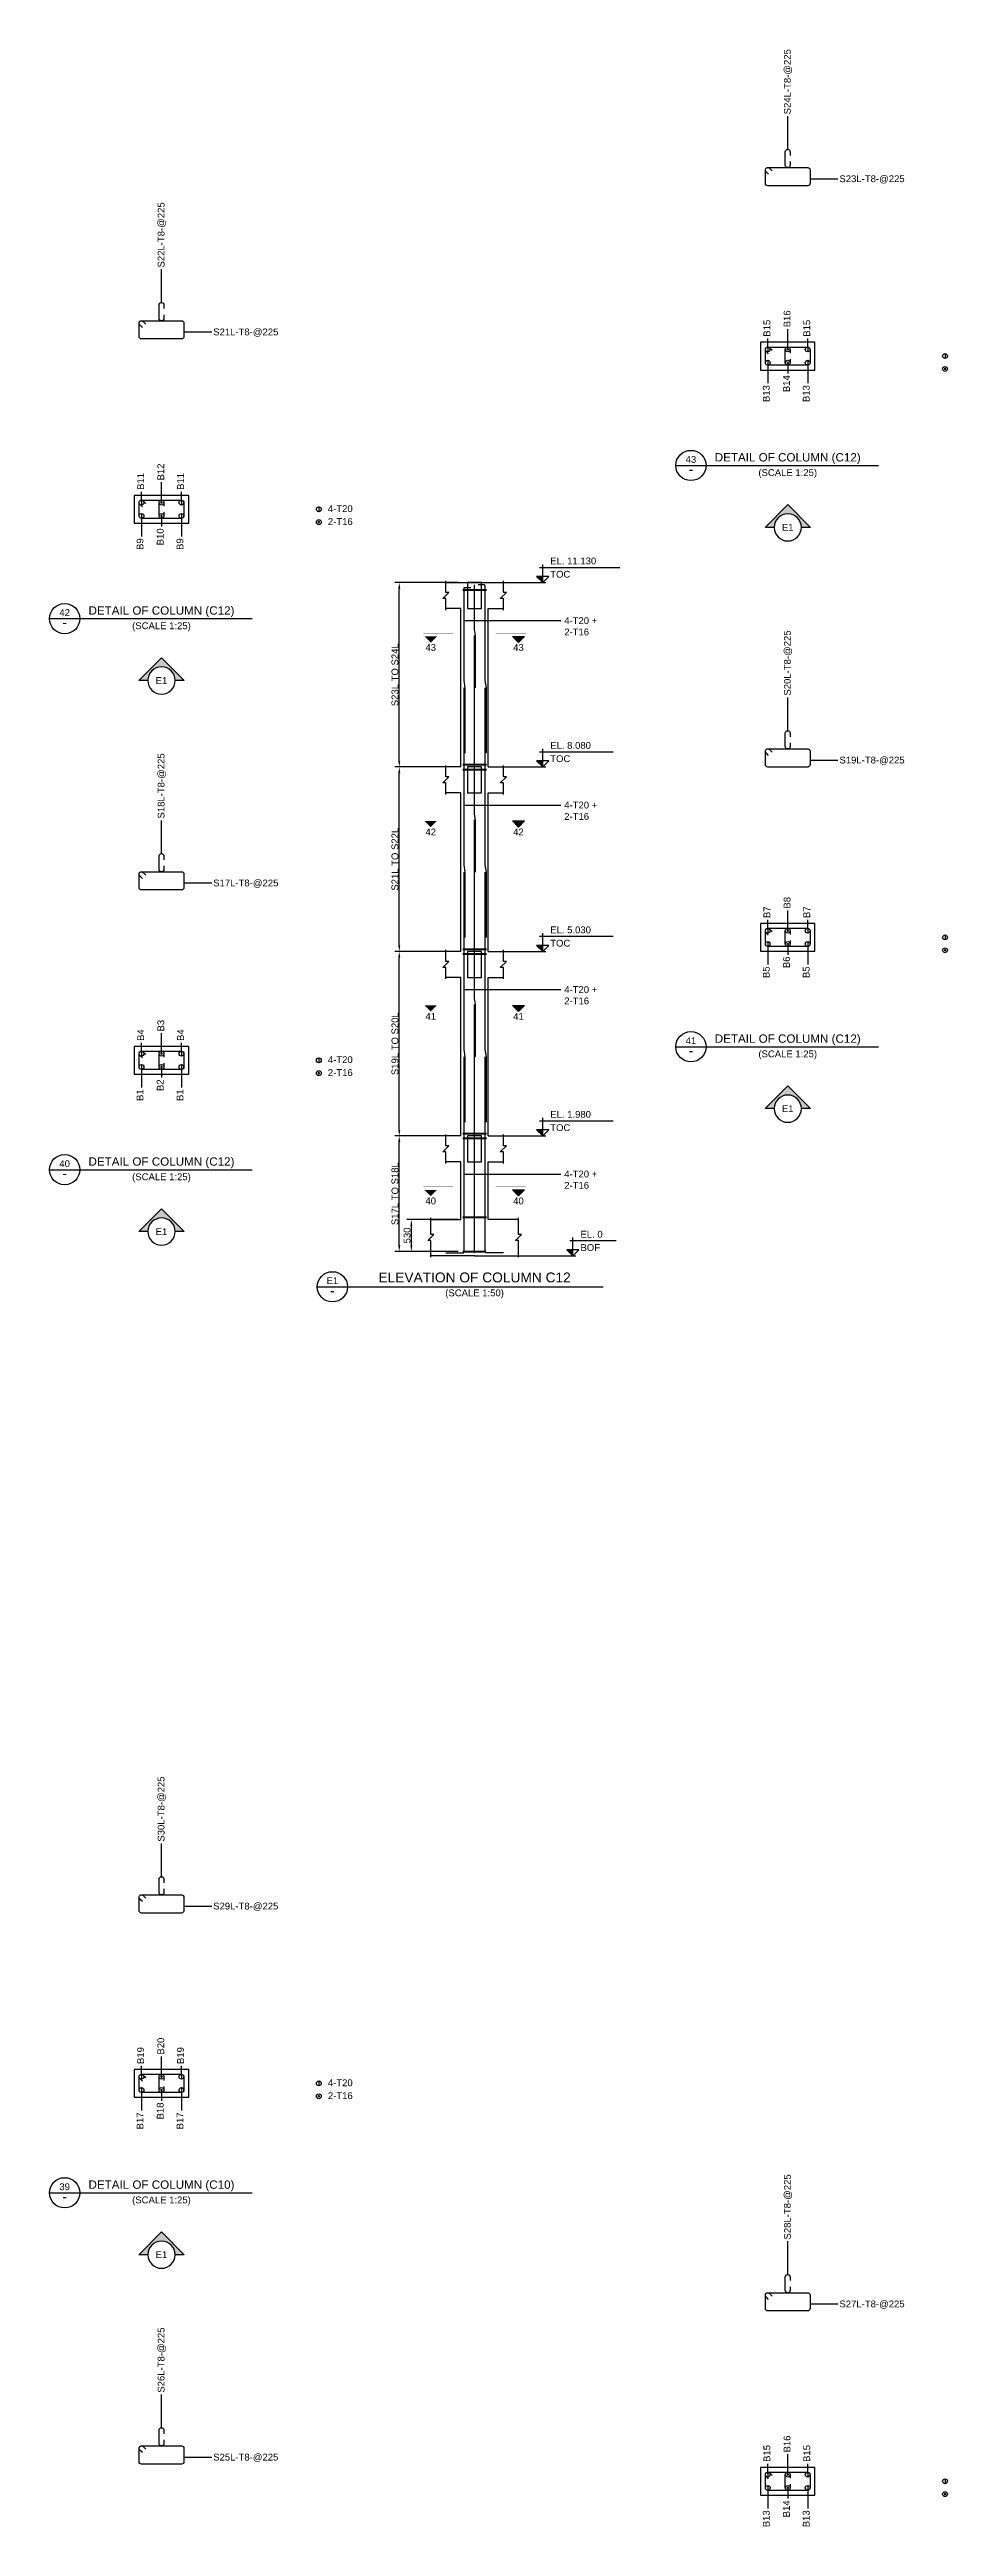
# Model space of a CAD drawing. Header units: inches. Extents: x -816171 to 9366335, y -450961 to 689132.
# Drawn here: x 123873 to 153553, y 414518 to 496372 of the extents above; entities that cross this region are included whole.
import ezdxf
from ezdxf.enums import TextEntityAlignment as Align

# ---------------------------------------------------------------- set-up
doc = ezdxf.new("R2010")
doc.units = ezdxf.units.IN
doc.header["$MEASUREMENT"] = 0
doc.linetypes.add('SCHidden', pattern=[1000, 500, -500])
for name, color, linetype in [('colSectionMarkLayer', 5, 'Continuous'), ('Concrete Line', 2, 'Continuous'), ('Dim', 31, 'Continuous'), ('Hatch', 25, 'Continuous'), ('Labels', 4, 'Continuous'), ('Link', 225, 'Continuous'), ('Reinforcement', 130, 'Continuous'), ('Text', 31, 'Continuous'), ('Text_Scale', 31, 'Continuous')]:
    doc.layers.add(name, color=color, linetype=linetype)
doc.styles.add('SC-BBS1', font='SansSerif')
doc.styles.add('SC-COL2', font='SansSerif')
doc.styles.get("Standard").update_dxf_attribs({"font": 'txt.shx'})
doc.dimstyles.new('ColumnSch', dxfattribs={"dimtxt": 225, "dimasz": 200, "dimexe": 150, "dimexo": 150, "dimgap": 25, "dimtad": 1, "dimtoh": 1, "dimdec": 4, "dimzin": 0, "dimdsep": 46, "dimtxsty": 'SC-COL2', "dimcen": 0.09, "dimclrd": 8, "dimclre": 8, "dimclrt": 31, "dimadec": 0, "dimazin": 0, "dimtfac": 1, "dimtdec": 0, "dimtix": 1, "dimtofl": 0, "dimtmove": 0, "dimatfit": 3, "dimfxl": 1, "dimtolj": 1, "dimtzin": 0, "dimarcsym": 0})
doc.dimstyles.get("Standard").update_dxf_attribs({"dimtxt": 0.18, "dimasz": 0.18, "dimexe": 0.18, "dimexo": 0.0625, "dimgap": 0.09, "dimtad": 0, "dimtih": 1, "dimtoh": 1, "dimdec": 4, "dimzin": 0, "dimdsep": 46, "dimtxsty": 'Standard', "dimcen": 0.09, "dimadec": 0, "dimazin": 0, "dimtfac": 1, "dimtdec": 4, "dimtofl": 0, "dimtmove": 0, "dimatfit": 3, "dimfxl": 1, "dimtolj": 1, "dimtzin": 0, "dimarcsym": 0})

# ---------------------------------------------------------------- blocks, each defined once
blk = doc.blocks.new('*D497')
at = {"layer": 'DEFPOINTS', "color": 0, "transparency": 16777216}
for p in [(135433, 460471), (137533, 460471), (137533, 456653)]:
    blk.add_point(p, dxfattribs=at)
at = {"layer": 'Dim', "color": 8, "lineweight": -2, "transparency": 16777216}
for p, q in [((137383, 460471), (135283, 460471)), ((135433, 456853), (135433, 460271)), ((137383, 456653), (135283, 456653))]:
    blk.add_line(p, q, dxfattribs=at)
at = {"layer": 'Dim', "color": 8, "transparency": 16777216}
for points in [[(135400, 460271), (135467, 460271), (135433, 460471)], [(135400, 456853), (135467, 456853), (135433, 456653)]]:
    blk.add_solid(points, dxfattribs=at)
at = {"layer": 'Dim', "color": 31, "lineweight": 50, "transparency": 16777216, "insert": (135291, 458562), "char_height": 225, "attachment_point": 5, "rotation": 90, "style": 'SC-COL2'}
blk.add_mtext('\\A1;S17L TO S18L', dxfattribs=at)
blk = doc.blocks.new('*D498')
at = {"layer": 'DEFPOINTS', "color": 0, "transparency": 16777216}
for p in [(135833, 457709), (137533, 457709), (137533, 456653)]:
    blk.add_point(p, dxfattribs=at)
at = {"layer": 'Dim', "color": 8, "lineweight": -2, "transparency": 16777216}
for p, q in [((137383, 457709), (135683, 457709)), ((135833, 456853), (135833, 457509)), ((137383, 456653), (135683, 456653))]:
    blk.add_line(p, q, dxfattribs=at)
at = {"layer": 'Dim', "color": 8, "transparency": 16777216}
for points in [[(135800, 457509), (135867, 457509), (135833, 457709)], [(135800, 456853), (135867, 456853), (135833, 456653)]]:
    blk.add_solid(points, dxfattribs=at)
at = {"layer": 'Dim', "color": 31, "lineweight": 50, "transparency": 16777216, "insert": (135692, 457181), "char_height": 225, "attachment_point": 5, "rotation": 90, "style": 'SC-COL2'}
blk.add_mtext('\\A1;530', dxfattribs=at)
blk = doc.blocks.new('*D499')
at = {"layer": 'DEFPOINTS', "color": 0, "transparency": 16777216}
for p in [(135433, 466567), (137533, 466567), (137533, 460471)]:
    blk.add_point(p, dxfattribs=at)
at = {"layer": 'Dim', "color": 8, "lineweight": -2, "transparency": 16777216}
for p, q in [((137383, 466567), (135283, 466567)), ((135433, 460671), (135433, 466367)), ((137383, 460471), (135283, 460471))]:
    blk.add_line(p, q, dxfattribs=at)
at = {"layer": 'Dim', "color": 8, "transparency": 16777216}
for points in [[(135400, 466367), (135467, 466367), (135433, 466567)], [(135400, 460671), (135467, 460671), (135433, 460471)]]:
    blk.add_solid(points, dxfattribs=at)
at = {"layer": 'Dim', "color": 31, "lineweight": 50, "transparency": 16777216, "insert": (135291, 463519), "char_height": 225, "attachment_point": 5, "rotation": 90, "style": 'SC-COL2'}
blk.add_mtext('\\A1;S19L TO S20L', dxfattribs=at)
blk = doc.blocks.new('*D500')
at = {"layer": 'DEFPOINTS', "color": 0, "transparency": 16777216}
for p in [(135433, 472663), (137533, 472663), (137533, 466567)]:
    blk.add_point(p, dxfattribs=at)
at = {"layer": 'Dim', "color": 8, "lineweight": -2, "transparency": 16777216}
for p, q in [((137383, 472663), (135283, 472663)), ((135433, 466767), (135433, 472463)), ((137383, 466567), (135283, 466567))]:
    blk.add_line(p, q, dxfattribs=at)
at = {"layer": 'Dim', "color": 8, "transparency": 16777216}
for points in [[(135400, 472463), (135467, 472463), (135433, 472663)], [(135400, 466767), (135467, 466767), (135433, 466567)]]:
    blk.add_solid(points, dxfattribs=at)
at = {"layer": 'Dim', "color": 31, "lineweight": 50, "transparency": 16777216, "insert": (135291, 469615), "char_height": 225, "attachment_point": 5, "rotation": 90, "style": 'SC-COL2'}
blk.add_mtext('\\A1;S21L TO S22L', dxfattribs=at)
blk = doc.blocks.new('*D501')
at = {"layer": 'DEFPOINTS', "color": 0, "transparency": 16777216}
for p in [(135433, 478759), (137533, 478759), (137533, 472663)]:
    blk.add_point(p, dxfattribs=at)
at = {"layer": 'Dim', "color": 8, "lineweight": -2, "transparency": 16777216}
for p, q in [((137383, 478759), (135283, 478759)), ((135433, 472863), (135433, 478559)), ((137383, 472663), (135283, 472663))]:
    blk.add_line(p, q, dxfattribs=at)
at = {"layer": 'Dim', "color": 8, "transparency": 16777216}
for points in [[(135400, 478559), (135467, 478559), (135433, 478759)], [(135400, 472863), (135467, 472863), (135433, 472663)]]:
    blk.add_solid(points, dxfattribs=at)
at = {"layer": 'Dim', "color": 31, "lineweight": 50, "transparency": 16777216, "insert": (135291, 475711), "char_height": 225, "attachment_point": 5, "rotation": 90, "style": 'SC-COL2'}
blk.add_mtext('\\A1;S23L TO S24L', dxfattribs=at)

msp = doc.modelspace()

# ---------------------------------------------------------------- hatches: boundary and pattern name
at = {"layer": 'Hatch'}
h = msp.add_hatch(color=256, dxfattribs=at)
edge = h.paths.add_edge_path(flags=16)
edge.add_line((147823.34546, 480581.4638), (147523.34546, 480581.4638))
edge.add_line((147523.34546, 480581.4638), (148273.34546, 481331.4638))
edge.add_line((148273.34546, 481331.4638), (149023.34546, 480581.4638))
edge.add_line((149023.34546, 480581.4638), (148723.34546, 480581.4638))
edge.add_arc((148273.34546, 480581.4638), 450, 0, 180)
for points in [[(140173.34546, 478759.4638), (140173.34546, 478959.4638), (139973.34546, 478959.4638)], [(136273.34546, 476974.4638), (136473.34546, 476774.4638), (136673.34546, 476974.4638), (136273.34546, 476974.4638)], [(139573.34546, 476974.4638), (139373.34546, 476774.4638), (139173.34546, 476974.4638), (139573.34546, 476974.4638)], [(140173.34546, 472663.4638), (140173.34546, 472863.4638), (139973.34546, 472863.4638)], [(136273.34546, 470878.4638), (136473.34546, 470678.4638), (136673.34546, 470878.4638), (136273.34546, 470878.4638)], [(139573.34546, 470878.4638), (139373.34546, 470678.4638), (139173.34546, 470878.4638), (139573.34546, 470878.4638)], [(140173.34546, 466567.4638), (140173.34546, 466767.4638), (139973.34546, 466767.4638)], [(136273.34546, 464782.4638), (136473.34546, 464582.4638), (136673.34546, 464782.4638), (136273.34546, 464782.4638)], [(139573.34546, 464782.4638), (139373.34546, 464582.4638), (139173.34546, 464782.4638), (139573.34546, 464782.4638)], [(140173.34546, 460471.4638), (140173.34546, 460671.4638), (139973.34546, 460671.4638)], [(136273.34546, 458686.4638), (136473.34546, 458486.4638), (136673.34546, 458686.4638), (136273.34546, 458686.4638)], [(139573.34546, 458686.4638), (139373.34546, 458486.4638), (139173.34546, 458686.4638), (139573.34546, 458686.4638)], [(141173.34546, 456509.4638), (141173.34546, 456709.4638), (140973.34546, 456709.4638)]]:
    msp.add_hatch(color=256, dxfattribs=at).paths.add_polyline_path(points, flags=0)
h = msp.add_hatch(color=256, dxfattribs=at)
edge = h.paths.add_edge_path(flags=16)
edge.add_line((127123.34546, 475519.4638), (126823.34546, 475519.4638))
edge.add_line((126823.34546, 475519.4638), (127573.34546, 476269.4638))
edge.add_line((127573.34546, 476269.4638), (128323.34546, 475519.4638))
edge.add_line((128323.34546, 475519.4638), (128023.34546, 475519.4638))
edge.add_arc((127573.34546, 475519.4638), 450, 0, 180)
h = msp.add_hatch(color=256, dxfattribs=at)
edge = h.paths.add_edge_path(flags=16)
edge.add_line((147823.34546, 461371.4638), (147523.34546, 461371.4638))
edge.add_line((147523.34546, 461371.4638), (148273.34546, 462121.4638))
edge.add_line((148273.34546, 462121.4638), (149023.34546, 461371.4638))
edge.add_line((149023.34546, 461371.4638), (148723.34546, 461371.4638))
edge.add_arc((148273.34546, 461371.4638), 450, 0, 180)
h = msp.add_hatch(color=256, dxfattribs=at)
edge = h.paths.add_edge_path(flags=16)
edge.add_line((127123.34546, 457309.4638), (126823.34546, 457309.4638))
edge.add_line((126823.34546, 457309.4638), (127573.34546, 458059.4638))
edge.add_line((127573.34546, 458059.4638), (128323.34546, 457309.4638))
edge.add_line((128323.34546, 457309.4638), (128023.34546, 457309.4638))
edge.add_arc((127573.34546, 457309.4638), 450, 0, 180)
h = msp.add_hatch(color=256, dxfattribs=at)
edge = h.paths.add_edge_path(flags=16)
edge.add_line((127123.34546, 423499.4638), (126823.34546, 423499.4638))
edge.add_line((126823.34546, 423499.4638), (127573.34546, 424249.4638))
edge.add_line((127573.34546, 424249.4638), (128323.34546, 423499.4638))
edge.add_line((128323.34546, 423499.4638), (128023.34546, 423499.4638))
edge.add_arc((127573.34546, 423499.4638), 450, 0, 180)

# ---------------------------------------------------------------- linework, layer by layer
at = {"lineweight": 50}
for p, q in [((137533.34546, 478519.4638), (138313.34546, 478519.4638)), ((137533.34546, 472743.4638), (138313.34546, 472743.4638)), ((137533.34546, 472583.4638), (138313.34546, 472583.4638)), ((137533.34546, 466647.4638), (138313.34546, 466647.4638)), ((137533.34546, 466487.4638), (138313.34546, 466487.4638)), ((137533.34546, 460551.4638), (138313.34546, 460551.4638)), ((137533.34546, 460391.4638), (138313.34546, 460391.4638)), ((137533.34546, 457789.4638), (138313.34546, 457789.4638)), ((137533.34546, 456653.4638), (138293.34546, 456653.4638))]:
    msp.add_line(p, q, dxfattribs=at)
at = {"layer": 'colSectionMarkLayer'}
for p, q in [((144573.34546, 482626.4638), (151273.34546, 482626.4638)), ((140073.34546, 479259.4638), (142723.34546, 479259.4638)), ((140173.34546, 478759.4638), (140173.34546, 479359.4638)), ((138373.34546, 478759.4638), (140273.34546, 478759.4638)), ((123873.34546, 477564.4638), (130573.34546, 477564.4638)), ((140073.34546, 473163.4638), (142498.34546, 473163.4638)), ((140173.34546, 472663.4638), (140173.34546, 473263.4638)), ((138373.34546, 472663.4638), (140273.34546, 472663.4638)), ((138373.34546, 466567.4638), (140273.34546, 466567.4638)), ((140073.34546, 467067.4638), (142498.34546, 467067.4638)), ((140173.34546, 466567.4638), (140173.34546, 467167.4638)), ((144573.34546, 463416.4638), (151273.34546, 463416.4638)), ((140073.34546, 460971.4638), (142498.34546, 460971.4638)), ((140173.34546, 460471.4638), (140173.34546, 461071.4638)), ((138373.34546, 460471.4638), (140273.34546, 460471.4638)), ((123873.34546, 459354.4638), (130573.34546, 459354.4638)), ((141073.34546, 457009.4638), (142598.34546, 457009.4638)), ((141173.34546, 456509.4638), (141173.34546, 457109.4638)), ((139373.34546, 456509.4638), (141273.34546, 456509.4638)), ((132723.34546, 455484.4638), (142173.34546, 455484.4638)), ((123873.34546, 425544.4638), (130573.34546, 425544.4638))]:
    msp.add_line(p, q, dxfattribs=at)
for points in [[(147823.34546, 480581.4638), (147523.34546, 480581.4638), (148273.34546, 481331.4638), (149023.34546, 480581.4638), (148723.34546, 480581.4638, 1), (147823.34546, 480581.4638, 1), (148723.34546, 480581.4638)], [(127123.34546, 475519.4638), (126823.34546, 475519.4638), (127573.34546, 476269.4638), (128323.34546, 475519.4638), (128023.34546, 475519.4638, 1), (127123.34546, 475519.4638, 1), (128023.34546, 475519.4638)], [(147823.34546, 461371.4638), (147523.34546, 461371.4638), (148273.34546, 462121.4638), (149023.34546, 461371.4638), (148723.34546, 461371.4638, 1), (147823.34546, 461371.4638, 1), (148723.34546, 461371.4638)], [(127123.34546, 457309.4638), (126823.34546, 457309.4638), (127573.34546, 458059.4638), (128323.34546, 457309.4638), (128023.34546, 457309.4638, 1), (127123.34546, 457309.4638, 1), (128023.34546, 457309.4638)], [(127123.34546, 423499.4638), (126823.34546, 423499.4638), (127573.34546, 424249.4638), (128323.34546, 423499.4638), (128023.34546, 423499.4638, 1), (127123.34546, 423499.4638, 1), (128023.34546, 423499.4638)]]:
    msp.add_lwpolyline(points, format="xyb", dxfattribs=at)
for points in [[(140173.34546, 478759.4638), (140373.34546, 478959.4638), (139973.34546, 478959.4638)], [(140173.34546, 472663.4638), (140373.34546, 472863.4638), (139973.34546, 472863.4638)], [(140173.34546, 466567.4638), (140373.34546, 466767.4638), (139973.34546, 466767.4638)], [(140173.34546, 460471.4638), (140373.34546, 460671.4638), (139973.34546, 460671.4638)], [(141173.34546, 456509.4638), (141373.34546, 456709.4638), (140973.34546, 456709.4638)]]:
    msp.add_lwpolyline(points, close=True, dxfattribs=at)
at = {"layer": 'colSectionMarkLayer', "const_width": 5}
for points in [[(137223.34546, 477074.4638), (136223.34546, 477074.4638)], [(136273.34546, 476974.4638), (136473.34546, 476774.4638), (136673.34546, 476974.4638), (136273.34546, 476974.4638)], [(138623.34546, 477074.4638), (139623.34546, 477074.4638)], [(137223.34546, 470978.4638), (136223.34546, 470978.4638)], [(136273.34546, 470878.4638), (136473.34546, 470678.4638), (136673.34546, 470878.4638), (136273.34546, 470878.4638)], [(138623.34546, 470978.4638), (139623.34546, 470978.4638)], [(137223.34546, 464882.4638), (136223.34546, 464882.4638)], [(136273.34546, 464782.4638), (136473.34546, 464582.4638), (136673.34546, 464782.4638), (136273.34546, 464782.4638)], [(138623.34546, 464882.4638), (139623.34546, 464882.4638)], [(137223.34546, 458786.4638), (136223.34546, 458786.4638)], [(136273.34546, 458686.4638), (136473.34546, 458486.4638), (136673.34546, 458686.4638), (136273.34546, 458686.4638)], [(138623.34546, 458786.4638), (139623.34546, 458786.4638)]]:
    msp.add_lwpolyline(points, dxfattribs=at)
at = {"layer": 'colSectionMarkLayer'}
for points in [[(139573.34546, 476974.4638), (139373.34546, 476774.4638), (139173.34546, 476974.4638), (139573.34546, 476974.4638)], [(139573.34546, 470878.4638), (139373.34546, 470678.4638), (139173.34546, 470878.4638), (139573.34546, 470878.4638)], [(139573.34546, 464782.4638), (139373.34546, 464582.4638), (139173.34546, 464782.4638), (139573.34546, 464782.4638)], [(139573.34546, 458686.4638), (139373.34546, 458486.4638), (139173.34546, 458686.4638), (139573.34546, 458686.4638)]]:
    msp.add_lwpolyline(points, dxfattribs=at)
for centre in [(145073.34546, 482626.4638), (124373.34546, 477564.4638), (145073.34546, 463416.4638), (124373.34546, 459354.4638), (133223.34546, 455484.4638), (124373.34546, 425544.4638)]:
    msp.add_circle(centre, 500, dxfattribs=at)
at = {"layer": 'Concrete Line'}
for p, q in [((136973.34546, 478759.4638), (138873.34546, 478759.4638)), ((137473.34546, 477899.4638), (136973.34546, 477899.4638)), ((137473.34546, 472663.4638), (137473.34546, 477899.4638)), ((138373.34546, 472663.4638), (138373.34546, 477899.4638)), ((138373.34546, 477899.4638), (138873.34546, 477899.4638)), ((137473.34546, 472663.4638), (136973.34546, 472663.4638)), ((137473.34546, 472663.4638), (137473.34546, 472663.4638)), ((137473.34546, 472663.4638), (137473.34546, 472663.4638)), ((138373.34546, 472663.4638), (138373.34546, 472663.4638)), ((138373.34546, 472663.4638), (138373.34546, 472663.4638)), ((138373.34546, 472663.4638), (138873.34546, 472663.4638)), ((137473.34546, 471803.4638), (136973.34546, 471803.4638)), ((137473.34546, 466567.4638), (137473.34546, 471803.4638)), ((138373.34546, 466567.4638), (138373.34546, 471803.4638)), ((138373.34546, 471803.4638), (138873.34546, 471803.4638)), ((137473.34546, 466567.4638), (136973.34546, 466567.4638)), ((137473.34546, 466567.4638), (137473.34546, 466567.4638)), ((137473.34546, 466567.4638), (137473.34546, 466567.4638)), ((138373.34546, 466567.4638), (138373.34546, 466567.4638)), ((138373.34546, 466567.4638), (138373.34546, 466567.4638)), ((138373.34546, 466567.4638), (138873.34546, 466567.4638)), ((137473.34546, 465707.4638), (136973.34546, 465707.4638)), ((137473.34546, 460471.4638), (137473.34546, 465707.4638)), ((138373.34546, 460471.4638), (138373.34546, 465707.4638)), ((138373.34546, 465707.4638), (138873.34546, 465707.4638)), ((137473.34546, 460471.4638), (136973.34546, 460471.4638)), ((137473.34546, 460471.4638), (137473.34546, 460471.4638)), ((137473.34546, 460471.4638), (137473.34546, 460471.4638)), ((138373.34546, 460471.4638), (138373.34546, 460471.4638)), ((138373.34546, 460471.4638), (138373.34546, 460471.4638)), ((138373.34546, 460471.4638), (138873.34546, 460471.4638)), ((137473.34546, 459611.4638), (136973.34546, 459611.4638)), ((137473.34546, 457709.4638), (137473.34546, 459611.4638)), ((138373.34546, 457709.4638), (138373.34546, 459611.4638)), ((138373.34546, 459611.4638), (138873.34546, 459611.4638)), ((136473.34546, 457709.4638), (137473.34546, 457709.4638)), ((139373.34546, 457709.4638), (138373.34546, 457709.4638)), ((139373.34546, 457709.4638), (138373.34546, 457709.4638)), ((137923.34546, 456509.4638), (136473.34546, 456509.4638)), ((137923.34546, 456509.4638), (139373.34546, 456509.4638))]:
    msp.add_line(p, q, dxfattribs=at)
for points in [[(147373.34546, 485781.4638), (149173.34546, 485781.4638), (149173.34546, 485781.4638), (149173.34546, 486701.4638), (149173.34546, 486701.4638), (147373.34546, 486701.4638), (147373.34546, 486701.4638), (147373.34546, 485781.4638)], [(126673.34546, 480719.4638), (128473.34546, 480719.4638), (128473.34546, 480719.4638), (128473.34546, 481639.4638), (128473.34546, 481639.4638), (126673.34546, 481639.4638), (126673.34546, 481639.4638), (126673.34546, 480719.4638)], [(137693.34546, 478759.4638), (137693.34546, 477899.4638), (138153.34546, 477899.4638), (138153.34546, 478759.4638)], [(137693.34546, 472663.4638), (137693.34546, 471803.4638), (138153.34546, 471803.4638), (138153.34546, 472663.4638)], [(147373.34546, 466571.4638), (149173.34546, 466571.4638), (149173.34546, 466571.4638), (149173.34546, 467491.4638), (149173.34546, 467491.4638), (147373.34546, 467491.4638), (147373.34546, 467491.4638), (147373.34546, 466571.4638)], [(137693.34546, 466567.4638), (137693.34546, 465707.4638), (138153.34546, 465707.4638), (138153.34546, 466567.4638)], [(126673.34546, 462509.4638), (128473.34546, 462509.4638), (128473.34546, 462509.4638), (128473.34546, 463429.4638), (128473.34546, 463429.4638), (126673.34546, 463429.4638), (126673.34546, 463429.4638), (126673.34546, 462509.4638)], [(137693.34546, 460471.4638), (137693.34546, 459611.4638), (138153.34546, 459611.4638), (138153.34546, 460471.4638)], [(126673.34546, 428699.4638), (128473.34546, 428699.4638), (128473.34546, 428699.4638), (128473.34546, 429619.4638), (128473.34546, 429619.4638), (126673.34546, 429619.4638), (126673.34546, 429619.4638), (126673.34546, 428699.4638)], [(147373.34546, 415551.4638), (149173.34546, 415551.4638), (149173.34546, 415551.4638), (149173.34546, 416471.4638), (149173.34546, 416471.4638), (147373.34546, 416471.4638), (147373.34546, 416471.4638), (147373.34546, 415551.4638)]]:
    msp.add_lwpolyline(points, close=True, dxfattribs=at)
for points in [[(136973.34546, 477849.4638), (136973.34546, 478229.4638), (136873.34546, 478229.4638), (137073.34546, 478429.4638), (136973.34546, 478429.4638), (136973.34546, 478809.4638)], [(138873.34546, 477849.4638), (138873.34546, 478229.4638), (138773.34546, 478229.4638), (138973.34546, 478429.4638), (138873.34546, 478429.4638), (138873.34546, 478809.4638)], [(136973.34546, 471753.4638), (136973.34546, 472133.4638), (136873.34546, 472133.4638), (137073.34546, 472333.4638), (136973.34546, 472333.4638), (136973.34546, 472713.4638)], [(138873.34546, 471753.4638), (138873.34546, 472133.4638), (138773.34546, 472133.4638), (138973.34546, 472333.4638), (138873.34546, 472333.4638), (138873.34546, 472713.4638)], [(136973.34546, 465657.4638), (136973.34546, 466037.4638), (136873.34546, 466037.4638), (137073.34546, 466237.4638), (136973.34546, 466237.4638), (136973.34546, 466617.4638)], [(138873.34546, 465657.4638), (138873.34546, 466037.4638), (138773.34546, 466037.4638), (138973.34546, 466237.4638), (138873.34546, 466237.4638), (138873.34546, 466617.4638)], [(136973.34546, 459561.4638), (136973.34546, 459941.4638), (136873.34546, 459941.4638), (137073.34546, 460141.4638), (136973.34546, 460141.4638), (136973.34546, 460521.4638)], [(138873.34546, 459561.4638), (138873.34546, 459941.4638), (138773.34546, 459941.4638), (138973.34546, 460141.4638), (138873.34546, 460141.4638), (138873.34546, 460521.4638)], [(136473.34546, 456459.4638), (136473.34546, 457009.4638), (136373.34546, 457009.4638), (136573.34546, 457209.4638), (136473.34546, 457209.4638), (136473.34546, 457759.4638)], [(139373.34546, 456459.4638), (139373.34546, 457009.4638), (139273.34546, 457009.4638), (139473.34546, 457209.4638), (139373.34546, 457209.4638), (139373.34546, 457759.4638)]]:
    msp.add_lwpolyline(points, dxfattribs=at)
at = {"layer": 'Concrete Line', "linetype": 'SCHidden', "ltscale": 0.3}
for points in [[(137693.34546, 478759.4638), (137693.34546, 477899.4638), (138153.34546, 477899.4638), (138153.34546, 478759.4638)], [(137693.34546, 472663.4638), (137693.34546, 471803.4638), (138153.34546, 471803.4638), (138153.34546, 472663.4638)], [(137693.34546, 466567.4638), (137693.34546, 465707.4638), (138153.34546, 465707.4638), (138153.34546, 466567.4638)], [(137693.34546, 460471.4638), (137693.34546, 459611.4638), (138153.34546, 459611.4638), (138153.34546, 460471.4638)]]:
    msp.add_lwpolyline(points, close=True, dxfattribs=at)
at = {"layer": 'Dim', "color": 8}
for p, q in [((148273.34546, 486493.4638), (148273.34546, 487133.4638)), ((147613.34546, 486501.4638), (147613.34546, 486821.4638)), ((148933.34546, 486501.4638), (148933.34546, 486821.4638)), ((147613.34546, 485981.4638), (147613.34546, 485341.4638)), ((148273.34546, 485989.4638), (148273.34546, 485669.4638)), ((148933.34546, 485981.4638), (148933.34546, 485341.4638)), ((126913.34546, 481439.4638), (126913.34546, 481759.4638)), ((127573.34546, 481431.4638), (127573.34546, 482071.4638)), ((128233.34546, 481439.4638), (128233.34546, 481759.4638)), ((126913.34546, 480919.4638), (126913.34546, 480279.4638)), ((127573.34546, 480927.4638), (127573.34546, 480607.4638)), ((128233.34546, 480919.4638), (128233.34546, 480279.4638)), ((147613.34546, 467291.4638), (147613.34546, 467611.4638)), ((148273.34546, 467283.4638), (148273.34546, 467923.4638)), ((148933.34546, 467291.4638), (148933.34546, 467611.4638)), ((147613.34546, 466771.4638), (147613.34546, 466131.4638)), ((148273.34546, 466779.4638), (148273.34546, 466459.4638)), ((148933.34546, 466771.4638), (148933.34546, 466131.4638)), ((126913.34546, 463229.4638), (126913.34546, 463549.4638)), ((127573.34546, 463221.4638), (127573.34546, 463861.4638)), ((128233.34546, 463229.4638), (128233.34546, 463549.4638)), ((126913.34546, 462709.4638), (126913.34546, 462069.4638)), ((127573.34546, 462717.4638), (127573.34546, 462397.4638)), ((128233.34546, 462709.4638), (128233.34546, 462069.4638)), ((126913.34546, 429419.4638), (126913.34546, 429739.4638)), ((127573.34546, 429411.4638), (127573.34546, 430051.4638)), ((128233.34546, 429419.4638), (128233.34546, 429739.4638)), ((126913.34546, 428899.4638), (126913.34546, 428259.4638)), ((127573.34546, 428907.4638), (127573.34546, 428587.4638)), ((128233.34546, 428899.4638), (128233.34546, 428259.4638)), ((148273.34546, 416263.4638), (148273.34546, 416903.4638)), ((147613.34546, 416271.4638), (147613.34546, 416591.4638)), ((148933.34546, 416271.4638), (148933.34546, 416591.4638)), ((147613.34546, 415751.4638), (147613.34546, 415111.4638)), ((148273.34546, 415759.4638), (148273.34546, 415439.4638)), ((148933.34546, 415751.4638), (148933.34546, 415111.4638))]:
    msp.add_line(p, q, dxfattribs=at)
at = {"layer": 'Link'}
for points in [[(148353.34546, 492671.4638), (148353.34546, 492551.4638, -1), (148193.34546, 492551.4638), (148193.34546, 492991.4638, -1), (148353.34546, 492991.4638), (148353.34546, 492871.4638)], [(147641.62947, 492250.0424), (147556.77681, 492334.89537, -0.6681779738), (147613.34546, 492471.4638), (148933.34546, 492471.4638, -0.4142135624), (149013.34546, 492391.4638), (149013.34546, 491951.4638, -0.4142135624), (148933.34546, 491871.4638), (147613.34546, 491871.4638, -0.4142135624), (147533.34546, 491951.4638), (147533.34546, 492391.4638, -0.6681793021), (147669.9141, 492448.03224), (147754.76676, 492363.17927)], [(127653.34546, 487609.4638), (127653.34546, 487489.4638, -1), (127493.34546, 487489.4638), (127493.34546, 487929.4638, -1), (127653.34546, 487929.4638), (127653.34546, 487809.4638)], [(126941.62947, 487188.0424), (126856.77681, 487272.89537, -0.6681779738), (126913.34546, 487409.4638), (128233.34546, 487409.4638, -0.4142135624), (128313.34546, 487329.4638), (128313.34546, 486889.4638, -0.4142135624), (128233.34546, 486809.4638), (126913.34546, 486809.4638, -0.4142135624), (126833.34546, 486889.4638), (126833.34546, 487329.4638, -0.6681793021), (126969.9141, 487386.03224), (127054.76676, 487301.17927)], [(147641.62947, 486320.0424), (147556.77681, 486404.89537, -0.6681779738), (147613.34546, 486541.4638), (148933.34546, 486541.4638, -0.4142135624), (149013.34546, 486461.4638), (149013.34546, 486021.4638, -0.4142135624), (148933.34546, 485941.4638), (147613.34546, 485941.4638, -0.4142135624), (147533.34546, 486021.4638), (147533.34546, 486461.4638, -0.6681793021), (147669.9141, 486518.03224), (147754.76676, 486433.17927)], [(148353.34546, 486141.4638), (148353.34546, 486021.4638, -1), (148193.34546, 486021.4638), (148193.34546, 486461.4638, -1), (148353.34546, 486461.4638), (148353.34546, 486341.4638)], [(126941.62947, 481258.0424), (126856.77681, 481342.89537, -0.6681779738), (126913.34546, 481479.4638), (128233.34546, 481479.4638, -0.4142135624), (128313.34546, 481399.4638), (128313.34546, 480959.4638, -0.4142135624), (128233.34546, 480879.4638), (126913.34546, 480879.4638, -0.4142135624), (126833.34546, 480959.4638), (126833.34546, 481399.4638, -0.6681793021), (126969.9141, 481456.03224), (127054.76676, 481371.17927)], [(127653.34546, 481079.4638), (127653.34546, 480959.4638, -1), (127493.34546, 480959.4638), (127493.34546, 481399.4638, -1), (127653.34546, 481399.4638), (127653.34546, 481279.4638)], [(147641.62947, 473040.0424), (147556.77681, 473124.89537, -0.6681779738), (147613.34546, 473261.4638), (148933.34546, 473261.4638, -0.4142135624), (149013.34546, 473181.4638), (149013.34546, 472741.4638, -0.4142135624), (148933.34546, 472661.4638), (147613.34546, 472661.4638, -0.4142135624), (147533.34546, 472741.4638), (147533.34546, 473181.4638, -0.6681793021), (147669.9141, 473238.03224), (147754.76676, 473153.17927)], [(148353.34546, 473461.4638), (148353.34546, 473341.4638, -1), (148193.34546, 473341.4638), (148193.34546, 473781.4638, -1), (148353.34546, 473781.4638), (148353.34546, 473661.4638)], [(126941.62947, 468978.0424), (126856.77681, 469062.89537, -0.6681779738), (126913.34546, 469199.4638), (128233.34546, 469199.4638, -0.4142135624), (128313.34546, 469119.4638), (128313.34546, 468679.4638, -0.4142135624), (128233.34546, 468599.4638), (126913.34546, 468599.4638, -0.4142135624), (126833.34546, 468679.4638), (126833.34546, 469119.4638, -0.6681793021), (126969.9141, 469176.03224), (127054.76676, 469091.17927)], [(127653.34546, 469399.4638), (127653.34546, 469279.4638, -1), (127493.34546, 469279.4638), (127493.34546, 469719.4638, -1), (127653.34546, 469719.4638), (127653.34546, 469599.4638)], [(147641.62947, 467110.0424), (147556.77681, 467194.89537, -0.6681779738), (147613.34546, 467331.4638), (148933.34546, 467331.4638, -0.4142135624), (149013.34546, 467251.4638), (149013.34546, 466811.4638, -0.4142135624), (148933.34546, 466731.4638), (147613.34546, 466731.4638, -0.4142135624), (147533.34546, 466811.4638), (147533.34546, 467251.4638, -0.6681793021), (147669.9141, 467308.03224), (147754.76676, 467223.17927)], [(148353.34546, 466931.4638), (148353.34546, 466811.4638, -1), (148193.34546, 466811.4638), (148193.34546, 467251.4638, -1), (148353.34546, 467251.4638), (148353.34546, 467131.4638)], [(126941.62947, 463048.0424), (126856.77681, 463132.89537, -0.6681779738), (126913.34546, 463269.4638), (128233.34546, 463269.4638, -0.4142135624), (128313.34546, 463189.4638), (128313.34546, 462749.4638, -0.4142135624), (128233.34546, 462669.4638), (126913.34546, 462669.4638, -0.4142135624), (126833.34546, 462749.4638), (126833.34546, 463189.4638, -0.6681793021), (126969.9141, 463246.03224), (127054.76676, 463161.17927)], [(127653.34546, 462869.4638), (127653.34546, 462749.4638, -1), (127493.34546, 462749.4638), (127493.34546, 463189.4638, -1), (127653.34546, 463189.4638), (127653.34546, 463069.4638)], [(127653.34546, 435589.4638), (127653.34546, 435469.4638, -1), (127493.34546, 435469.4638), (127493.34546, 435909.4638, -1), (127653.34546, 435909.4638), (127653.34546, 435789.4638)], [(126941.62947, 435168.0424), (126856.77681, 435252.89537, -0.6681779738), (126913.34546, 435389.4638), (128233.34546, 435389.4638, -0.4142135624), (128313.34546, 435309.4638), (128313.34546, 434869.4638, -0.4142135624), (128233.34546, 434789.4638), (126913.34546, 434789.4638, -0.4142135624), (126833.34546, 434869.4638), (126833.34546, 435309.4638, -0.6681793021), (126969.9141, 435366.03224), (127054.76676, 435281.17927)], [(126941.62947, 429238.0424), (126856.77681, 429322.89537, -0.6681779738), (126913.34546, 429459.4638), (128233.34546, 429459.4638, -0.4142135624), (128313.34546, 429379.4638), (128313.34546, 428939.4638, -0.4142135624), (128233.34546, 428859.4638), (126913.34546, 428859.4638, -0.4142135624), (126833.34546, 428939.4638), (126833.34546, 429379.4638, -0.6681793021), (126969.9141, 429436.03224), (127054.76676, 429351.17927)], [(127653.34546, 429059.4638), (127653.34546, 428939.4638, -1), (127493.34546, 428939.4638), (127493.34546, 429379.4638, -1), (127653.34546, 429379.4638), (127653.34546, 429259.4638)], [(148353.34546, 422441.4638), (148353.34546, 422321.4638, -1), (148193.34546, 422321.4638), (148193.34546, 422761.4638, -1), (148353.34546, 422761.4638), (148353.34546, 422641.4638)], [(147641.62947, 422020.0424), (147556.77681, 422104.89537, -0.6681779738), (147613.34546, 422241.4638), (148933.34546, 422241.4638, -0.4142135624), (149013.34546, 422161.4638), (149013.34546, 421721.4638, -0.4142135624), (148933.34546, 421641.4638), (147613.34546, 421641.4638, -0.4142135624), (147533.34546, 421721.4638), (147533.34546, 422161.4638, -0.6681793021), (147669.9141, 422218.03224), (147754.76676, 422133.17927)], [(127653.34546, 417379.4638), (127653.34546, 417259.4638, -1), (127493.34546, 417259.4638), (127493.34546, 417699.4638, -1), (127653.34546, 417699.4638), (127653.34546, 417579.4638)], [(126941.62947, 416958.0424), (126856.77681, 417042.89537, -0.6681779738), (126913.34546, 417179.4638), (128233.34546, 417179.4638, -0.4142135624), (128313.34546, 417099.4638), (128313.34546, 416659.4638, -0.4142135624), (128233.34546, 416579.4638), (126913.34546, 416579.4638, -0.4142135624), (126833.34546, 416659.4638), (126833.34546, 417099.4638, -0.6681793021), (126969.9141, 417156.03224), (127054.76676, 417071.17927)], [(147641.62947, 416090.0424), (147556.77681, 416174.89537, -0.6681779738), (147613.34546, 416311.4638), (148933.34546, 416311.4638, -0.4142135624), (149013.34546, 416231.4638), (149013.34546, 415791.4638, -0.4142135624), (148933.34546, 415711.4638), (147613.34546, 415711.4638, -0.4142135624), (147533.34546, 415791.4638), (147533.34546, 416231.4638, -0.6681793021), (147669.9141, 416288.03224), (147754.76676, 416203.17927)], [(148353.34546, 415911.4638), (148353.34546, 415791.4638, -1), (148193.34546, 415791.4638), (148193.34546, 416231.4638, -1), (148353.34546, 416231.4638), (148353.34546, 416111.4638)]]:
    msp.add_lwpolyline(points, format="xyb", dxfattribs=at)
at = {"layer": 'Reinforcement', "color": 130}
for points in [[(147613.34546, 486541.4638), (147613.34546, 486381.4638)], [(148933.34546, 486541.4638), (148933.34546, 486381.4638)], [(153473.34546, 486321.4638), (153473.34546, 486161.4638)], [(147613.34546, 486101.4638), (147613.34546, 485941.4638)], [(148933.34546, 486101.4638), (148933.34546, 485941.4638)], [(126913.34546, 481479.4638), (126913.34546, 481319.4638)], [(128233.34546, 481479.4638), (128233.34546, 481319.4638)], [(126913.34546, 481039.4638), (126913.34546, 480879.4638)], [(128233.34546, 481039.4638), (128233.34546, 480879.4638)], [(132773.34546, 481259.4638), (132773.34546, 481099.4638)], [(147613.34546, 467331.4638), (147613.34546, 467171.4638)], [(147613.34546, 466891.4638), (147613.34546, 466731.4638)], [(148933.34546, 467331.4638), (148933.34546, 467171.4638)], [(148933.34546, 466891.4638), (148933.34546, 466731.4638)], [(153473.34546, 467111.4638), (153473.34546, 466951.4638)], [(126913.34546, 463269.4638), (126913.34546, 463109.4638)], [(126913.34546, 462829.4638), (126913.34546, 462669.4638)], [(128233.34546, 463269.4638), (128233.34546, 463109.4638)], [(128233.34546, 462829.4638), (128233.34546, 462669.4638)], [(132773.34546, 463049.4638), (132773.34546, 462889.4638)], [(126913.34546, 429459.4638), (126913.34546, 429299.4638)], [(126913.34546, 429019.4638), (126913.34546, 428859.4638)], [(128233.34546, 429459.4638), (128233.34546, 429299.4638)], [(128233.34546, 429019.4638), (128233.34546, 428859.4638)], [(132773.34546, 429239.4638), (132773.34546, 429079.4638)], [(147613.34546, 416311.4638), (147613.34546, 416151.4638)], [(147613.34546, 415871.4638), (147613.34546, 415711.4638)], [(148933.34546, 416311.4638), (148933.34546, 416151.4638)], [(148933.34546, 415871.4638), (148933.34546, 415711.4638)], [(153473.34546, 416091.4638), (153473.34546, 415931.4638)]]:
    msp.add_lwpolyline(points, dxfattribs=at)
at = {"layer": 'Reinforcement', "color": 130, "const_width": 40}
for points in [[(148253.34546, 486461.4638, 1), (148293.34546, 486461.4638, 1)], [(148253.34546, 486021.4638, 1), (148293.34546, 486021.4638, 1)], [(153453.34546, 485816.4638, 1), (153493.34546, 485816.4638, 1)], [(127553.34546, 481399.4638, 1), (127593.34546, 481399.4638, 1)], [(127553.34546, 480959.4638, 1), (127593.34546, 480959.4638, 1)], [(132753.34546, 480754.4638, 1), (132793.34546, 480754.4638, 1)], [(148253.34546, 467251.4638, 1), (148293.34546, 467251.4638, 1)], [(148253.34546, 466811.4638, 1), (148293.34546, 466811.4638, 1)], [(153453.34546, 466606.4638, 1), (153493.34546, 466606.4638, 1)], [(127553.34546, 463189.4638, 1), (127593.34546, 463189.4638, 1)], [(127553.34546, 462749.4638, 1), (127593.34546, 462749.4638, 1)], [(132753.34546, 462544.4638, 1), (132793.34546, 462544.4638, 1)], [(127553.34546, 429379.4638, 1), (127593.34546, 429379.4638, 1)], [(127553.34546, 428939.4638, 1), (127593.34546, 428939.4638, 1)], [(132753.34546, 428734.4638, 1), (132793.34546, 428734.4638, 1)], [(148253.34546, 416231.4638, 1), (148293.34546, 416231.4638, 1)], [(148253.34546, 415791.4638, 1), (148293.34546, 415791.4638, 1)], [(153453.34546, 415586.4638, 1), (153493.34546, 415586.4638, 1)]]:
    msp.add_lwpolyline(points, format="xyb", close=True, dxfattribs=at)
at = {"layer": 'Reinforcement'}
for points in [[(137613.34546, 473121.4638), (137613.34546, 475281.4638), (137573.34546, 475521.4638), (137573.34546, 478569.4638, -0.4142135624), (137603.34546, 478599.4638), (137803.34546, 478599.4638)], [(138313.34546, 473121.4638), (138313.34546, 475281.4638), (138273.34546, 475521.4638), (138273.34546, 478649.4638, 0.4142135624), (138243.34546, 478679.4638), (138043.34546, 478679.4638)], [(136973.34546, 456609.4638), (137543.34546, 456609.4638, 0.4142135624), (137573.34546, 456639.4638), (137573.34546, 463089.4638)], [(138873.34546, 456609.4638), (138303.34546, 456609.4638, -0.4142135624), (138273.34546, 456639.4638), (138273.34546, 463089.4638)]]:
    msp.add_lwpolyline(points, format="xyb", dxfattribs=at)
for points in [[(137955.34546, 475281.4638), (137955.34546, 477009.4638), (137923.34546, 477201.4638), (137923.34546, 478679.4638), (137923.34546, 478679.4638), (137923.34546, 478679.4638)], [(137955.34546, 469185.4638), (137955.34546, 470913.4638), (137923.34546, 471105.4638), (137923.34546, 477009.4638)], [(137613.34546, 467025.4638), (137613.34546, 469185.4638), (137573.34546, 469425.4638), (137573.34546, 475281.4638)], [(138313.34546, 467025.4638), (138313.34546, 469185.4638), (138273.34546, 469425.4638), (138273.34546, 475281.4638)], [(137955.34546, 463089.4638), (137955.34546, 464817.4638), (137923.34546, 465009.4638), (137923.34546, 470913.4638)], [(137613.34546, 460929.4638), (137613.34546, 463089.4638), (137573.34546, 463329.4638), (137573.34546, 469185.4638)], [(138313.34546, 460929.4638), (138313.34546, 463089.4638), (138273.34546, 463329.4638), (138273.34546, 469185.4638)], [(137923.34546, 456609.4638), (137923.34546, 456609.4638), (137923.34546, 456609.4638), (137923.34546, 464817.4638)]]:
    msp.add_lwpolyline(points, dxfattribs=at)
at = {"layer": 'Reinforcement', "color": 130}
for centre in [(147613.34546, 486461.4638), (148273.34546, 486461.4638), (148933.34546, 486461.4638), (153473.34546, 486241.4638), (147613.34546, 486021.4638), (148273.34546, 486021.4638), (148933.34546, 486021.4638), (153473.34546, 485816.4638), (126913.34546, 481399.4638), (127573.34546, 481399.4638), (128233.34546, 481399.4638), (126913.34546, 480959.4638), (127573.34546, 480959.4638), (128233.34546, 480959.4638), (132773.34546, 481179.4638), (132773.34546, 480754.4638), (147613.34546, 467251.4638), (147613.34546, 466811.4638), (148273.34546, 467251.4638), (148273.34546, 466811.4638), (148933.34546, 467251.4638), (148933.34546, 466811.4638), (153473.34546, 467031.4638), (153473.34546, 466606.4638), (126913.34546, 463189.4638), (126913.34546, 462749.4638), (127573.34546, 463189.4638), (127573.34546, 462749.4638), (128233.34546, 463189.4638), (128233.34546, 462749.4638), (132773.34546, 462969.4638), (132773.34546, 462544.4638), (126913.34546, 429379.4638), (126913.34546, 428939.4638), (127573.34546, 429379.4638), (127573.34546, 428939.4638), (128233.34546, 429379.4638), (128233.34546, 428939.4638), (132773.34546, 429159.4638), (132773.34546, 428734.4638), (147613.34546, 416231.4638), (147613.34546, 415791.4638), (148273.34546, 416231.4638), (148273.34546, 415791.4638), (148933.34546, 416231.4638), (148933.34546, 415791.4638), (153473.34546, 416011.4638), (153473.34546, 415586.4638)]:
    msp.add_circle(centre, 80, dxfattribs=at)

# ---------------------------------------------------------------- texts
at = {"layer": 'colSectionMarkLayer', "style": 'SC-BBS1'}
for s, p in [('43', (136473.34546, 476724.4638)), ('43', (139373.34546, 476724.4638)), ('42', (136473.34546, 470628.4638)), ('42', (139373.34546, 470628.4638)), ('41', (136473.34546, 464532.4638)), ('41', (139373.34546, 464532.4638)), ('40', (136473.34546, 458436.4638)), ('40', (139373.34546, 458436.4638))]:
    msp.add_text(s, height=225, dxfattribs=at).set_placement(p, align=Align.TOP_CENTER)
at = {"layer": 'Dim', "style": 'SC-COL2'}
for s, p in [('B15', (147583.34546, 486881.4638)), ('B16', (148251.34546, 487193.4638)), ('B15', (148903.34546, 486881.4638)), ('B11', (126883.34546, 481819.4638)), ('B12', (127551.34546, 482131.4638)), ('B11', (128203.34546, 481819.4638)), ('B8', (148251.34546, 467983.4638)), ('B7', (147583.34546, 467671.4638)), ('B7', (148903.34546, 467671.4638)), ('B3', (127551.34546, 463921.4638)), ('B4', (126883.34546, 463609.4638)), ('B4', (128203.34546, 463609.4638)), ('B20', (127551.34546, 430111.4638)), ('B19', (126883.34546, 429799.4638)), ('B19', (128203.34546, 429799.4638)), ('B16', (148251.34546, 416963.4638)), ('B15', (147583.34546, 416651.4638)), ('B15', (148903.34546, 416651.4638))]:
    msp.add_text(s, height=225, rotation=90, dxfattribs=at).set_placement(p, align=Align.MIDDLE_LEFT)
for s, p in [('B14', (148231.34546, 485609.4638)), ('B13', (147563.34546, 485281.4638)), ('B13', (148883.34546, 485281.4638)), ('B10', (127531.34546, 480547.4638)), ('B9', (126863.34546, 480219.4638)), ('B9', (128183.34546, 480219.4638)), ('B5', (147563.34546, 466071.4638)), ('B6', (148231.34546, 466399.4638)), ('B5', (148883.34546, 466071.4638)), ('B1', (126863.34546, 462009.4638)), ('B2', (127531.34546, 462337.4638)), ('B1', (128183.34546, 462009.4638)), ('B17', (126863.34546, 428199.4638)), ('B18', (127531.34546, 428527.4638)), ('B17', (128183.34546, 428199.4638)), ('B13', (147563.34546, 415051.4638)), ('B14', (148231.34546, 415379.4638)), ('B13', (148883.34546, 415051.4638))]:
    msp.add_text(s, height=225, rotation=90, dxfattribs=at).set_placement(p, align=Align.MIDDLE_RIGHT)
at = {"layer": 'Labels', "style": 'SC-BBS1'}
for s, height, p in [('43', 225, (145073.34546, 482646.4638)), ('DETAIL OF COLUMN (C12)', 275, (148273.34546, 482676.4638)), ('42', 225, (124373.34546, 477584.4638)), ('DETAIL OF COLUMN (C12)', 275, (127573.34546, 477614.4638)), ('41', 225, (145073.34546, 463436.4638)), ('DETAIL OF COLUMN (C12)', 275, (148273.34546, 463466.4638)), ('40', 225, (124373.34546, 459374.4638)), ('DETAIL OF COLUMN (C12)', 275, (127573.34546, 459404.4638)), ('ELEVATION OF COLUMN C12', 325, (137923.34546, 455534.4638)), ('E1', 225, (133223.34546, 455504.4638)), ('39', 225, (124373.34546, 425564.4638)), ('DETAIL OF COLUMN (C10)', 275, (127573.34546, 425594.4638))]:
    msp.add_text(s, height=height, dxfattribs=at).set_placement(p, align=Align.BOTTOM_CENTER)
for s, height, p in [('-', 325, (145073.34546, 482501.4638)), ('E1', 225, (148273.34546, 480581.4638)), ('-', 325, (124373.34546, 477439.4638)), ('E1', 225, (127573.34546, 475519.4638)), ('-', 325, (145073.34546, 463291.4638)), ('E1', 225, (148273.34546, 461371.4638)), ('-', 325, (124373.34546, 459229.4638)), ('E1', 225, (127573.34546, 457309.4638)), ('-', 325, (133223.34546, 455359.4638)), ('-', 325, (124373.34546, 425419.4638)), ('E1', 225, (127573.34546, 423499.4638))]:
    msp.add_text(s, height=height, dxfattribs=at).set_placement(p, align=Align.MIDDLE_CENTER)
at = {"layer": 'Text', "style": 'SC-BBS1'}
for s, p in [('S24L-T8-@225', (148373.34546, 494231.4638)), ('S22L-T8-@225', (127673.34546, 489169.4638)), ('S20L-T8-@225', (148373.34546, 475021.4638)), ('S18L-T8-@225', (127673.34546, 470959.4638)), ('S30L-T8-@225', (127673.34546, 437149.4638)), ('S28L-T8-@225', (148373.34546, 424001.4638)), ('S26L-T8-@225', (127673.34546, 418939.4638))]:
    msp.add_text(s, height=225, rotation=90, dxfattribs=at).set_placement(p)
for s, p in [('S23L-T8-@225', (149983.34546, 492101.4638)), ('S21L-T8-@225', (129283.34546, 487039.4638)), ('4-T20', (133073.34546, 481199.4638)), ('2-T16', (133073.34546, 480774.4638)), ('S19L-T8-@225', (149983.34546, 472891.4638)), ('S17L-T8-@225', (129283.34546, 468829.4638)), ('4-T20', (133073.34546, 462989.4638)), ('2-T16', (133073.34546, 462564.4638)), ('S29L-T8-@225', (129283.34546, 435019.4638)), ('4-T20', (133073.34546, 429179.4638)), ('2-T16', (133073.34546, 428754.4638)), ('S27L-T8-@225', (149983.34546, 421871.4638)), ('S25L-T8-@225', (129283.34546, 416809.4638))]:
    msp.add_text(s, height=225, dxfattribs=at).set_placement(p, align=Align.MIDDLE_LEFT)
for p in [(148273.34546, 482211.4638), (127573.34546, 477149.4638), (148273.34546, 463001.4638), (127573.34546, 458939.4638), (127573.34546, 425129.4638)]:
    msp.add_text('(SCALE 1:25)', height=225, dxfattribs=at).set_placement(p, align=Align.BOTTOM_CENTER)
for s, p in [('TOC', (140423.34546, 478919.4638)), ('EL. 11.130', (140423.34546, 479359.4638)), ('EL. 8.080', (140423.34546, 473263.4638)), ('TOC', (140423.34546, 472823.4638)), ('EL. 5.030', (140423.34546, 467167.4638)), ('TOC', (140423.34546, 466727.4638)), ('TOC', (140423.34546, 460631.4638)), ('EL. 1.980', (140423.34546, 461071.4638)), ('EL. 0', (141423.34546, 457109.4638)), ('BOF', (141423.34546, 456669.4638))]:
    msp.add_text(s, height=225, dxfattribs=at).set_placement(p)
at = {"layer": 'Text', "char_height": 225, "attachment_point": 1, "style": 'SC-BBS1'}
for insert in [(140885.84546, 477611.9638), (140885.84546, 471515.9638), (140885.84546, 465419.9638), (140885.84546, 459323.9638)]:
    msp.add_mtext('4-T20 + \\P2-T16', dxfattribs=dict(at, insert=insert))
at = {"layer": 'Text_Scale', "style": 'SC-BBS1'}
msp.add_text('(SCALE 1:50)', height=225, dxfattribs=at).set_placement((137923.34546, 455104.4638), align=Align.BOTTOM_CENTER)

# ---------------------------------------------------------------- dimensions: what is measured, and where the dimension line sits
at = {"layer": 'Dim', "lineweight": 50}
for p1, p2, distance, text, picture, middle in [((137533.34546, 472663.4638), (137533.34546, 478759.4638), 2100, 'S23L TO S24L', '*D501', (135290.59855, 475711.4638)), ((137533.34546, 466567.4638), (137533.34546, 472663.4638), 2100, 'S21L TO S22L', '*D500', (135290.75287, 469615.4638)), ((137533.34546, 460471.4638), (137533.34546, 466567.4638), 2100, 'S19L TO S20L', '*D499', (135290.75287, 463519.4638)), ((137533.34546, 456653.4638), (137533.34546, 460471.4638), 2100, 'S17L TO S18L', '*D497', (135290.75287, 458562.4638)), ((137533.34546, 456653.4638), (137533.34546, 457709.4638), 1700, '530', '*D498', (135692.29608, 457181.4638))]:
    dim = msp.add_aligned_dim(p1=p1, p2=p2, distance=distance, text=text, dimstyle='ColumnSch', dxfattribs=at)
    dim.commit()
    dim.dimension.update_dxf_attribs({"geometry": picture, "text_midpoint": middle})

# ---------------------------------------------------------------- leaders
at = {"layer": 'Dim', "color": 8}
for points in [[(148273.34546, 493071.4638), (148273.34546, 494171.4638)], [(149013.34546, 492101.4638), (149933.34546, 492101.4638)], [(127573.34546, 488009.4638), (127573.34546, 489109.4638)], [(128313.34546, 487039.4638), (129233.34546, 487039.4638)], [(137573.34546, 477499.4638), (140773.34546, 477499.4638)], [(138273.34546, 477499.4638), (140773.34546, 477499.4638)], [(148273.34546, 473861.4638), (148273.34546, 474961.4638)], [(149013.34546, 472891.4638), (149933.34546, 472891.4638)], [(127573.34546, 469799.4638), (127573.34546, 470899.4638)], [(137573.34546, 471403.4638), (140773.34546, 471403.4638)], [(138273.34546, 471403.4638), (140773.34546, 471403.4638)], [(128313.34546, 468829.4638), (129233.34546, 468829.4638)], [(137573.34546, 465307.4638), (140773.34546, 465307.4638)], [(138273.34546, 465307.4638), (140773.34546, 465307.4638)], [(137573.34546, 459211.4638), (140773.34546, 459211.4638)], [(138273.34546, 459211.4638), (140773.34546, 459211.4638)], [(127573.34546, 435989.4638), (127573.34546, 437089.4638)], [(128313.34546, 435019.4638), (129233.34546, 435019.4638)], [(148273.34546, 422841.4638), (148273.34546, 423941.4638)], [(149013.34546, 421871.4638), (149933.34546, 421871.4638)], [(127573.34546, 417779.4638), (127573.34546, 418879.4638)], [(128313.34546, 416809.4638), (129233.34546, 416809.4638)]]:
    msp.add_leader(points, dimstyle='Standard', dxfattribs=at)

doc.saveas('drawing.dxf')
